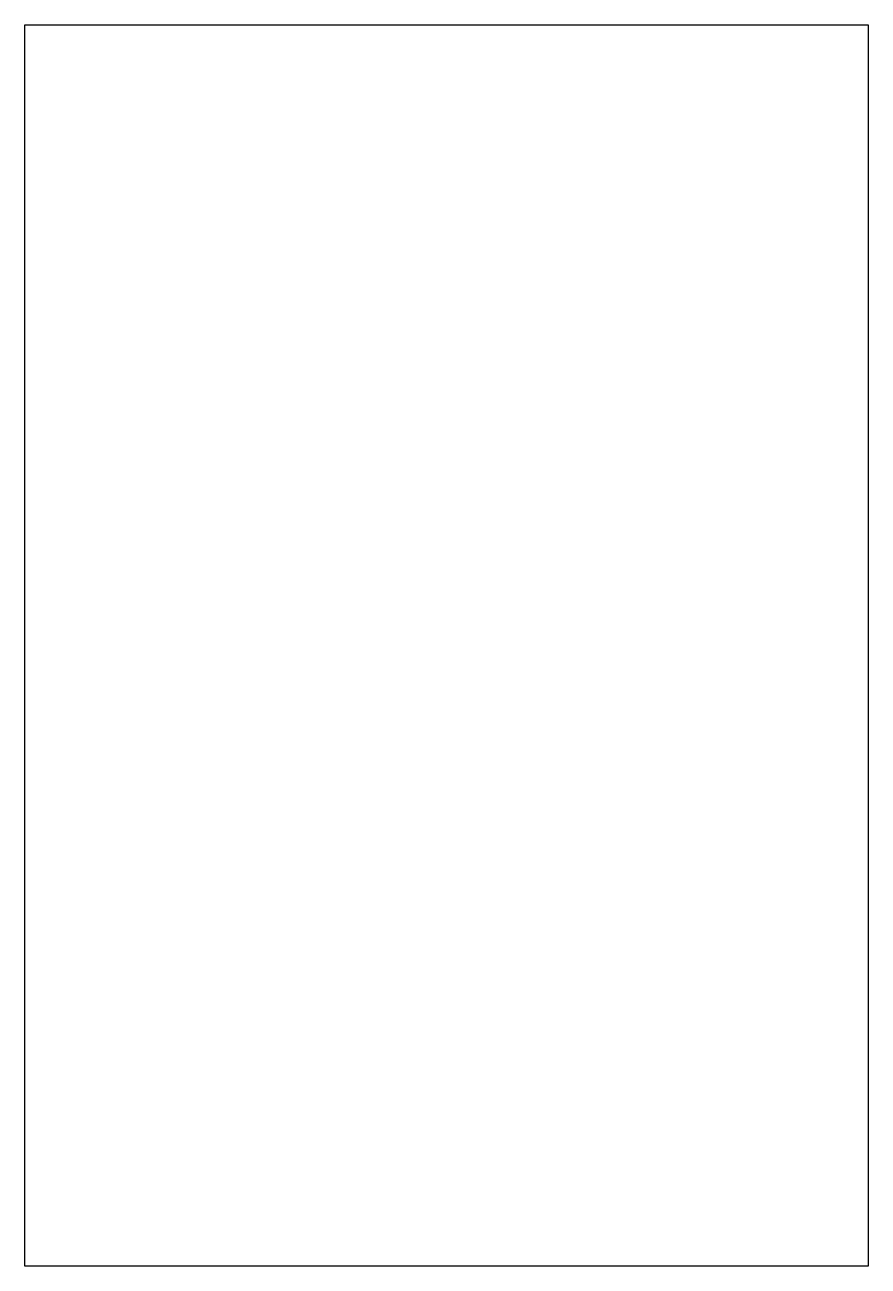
# Model space of a CAD drawing. Header units: millimetres. Extents: x -114 to 114, y -5 to 329.
import ezdxf

# ---------------------------------------------------------------- set-up
doc = ezdxf.new("R2010")
doc.units = ezdxf.units.MM
doc.layers.get('0').update_dxf_attribs({"linetype": 'CONTINUOUS'})

msp = doc.modelspace()

# ---------------------------------------------------------------- linework, layer by layer
for points in [[(113.65, -5), (-113.65, -5), (-113.65, 329.4), (113.65, 329.4)], [(-113.65, 329.4), (113.65, 329.4), (113.65, -5), (-113.65, -5)]]:
    msp.add_lwpolyline(points, close=True)

doc.saveas('drawing.dxf')
